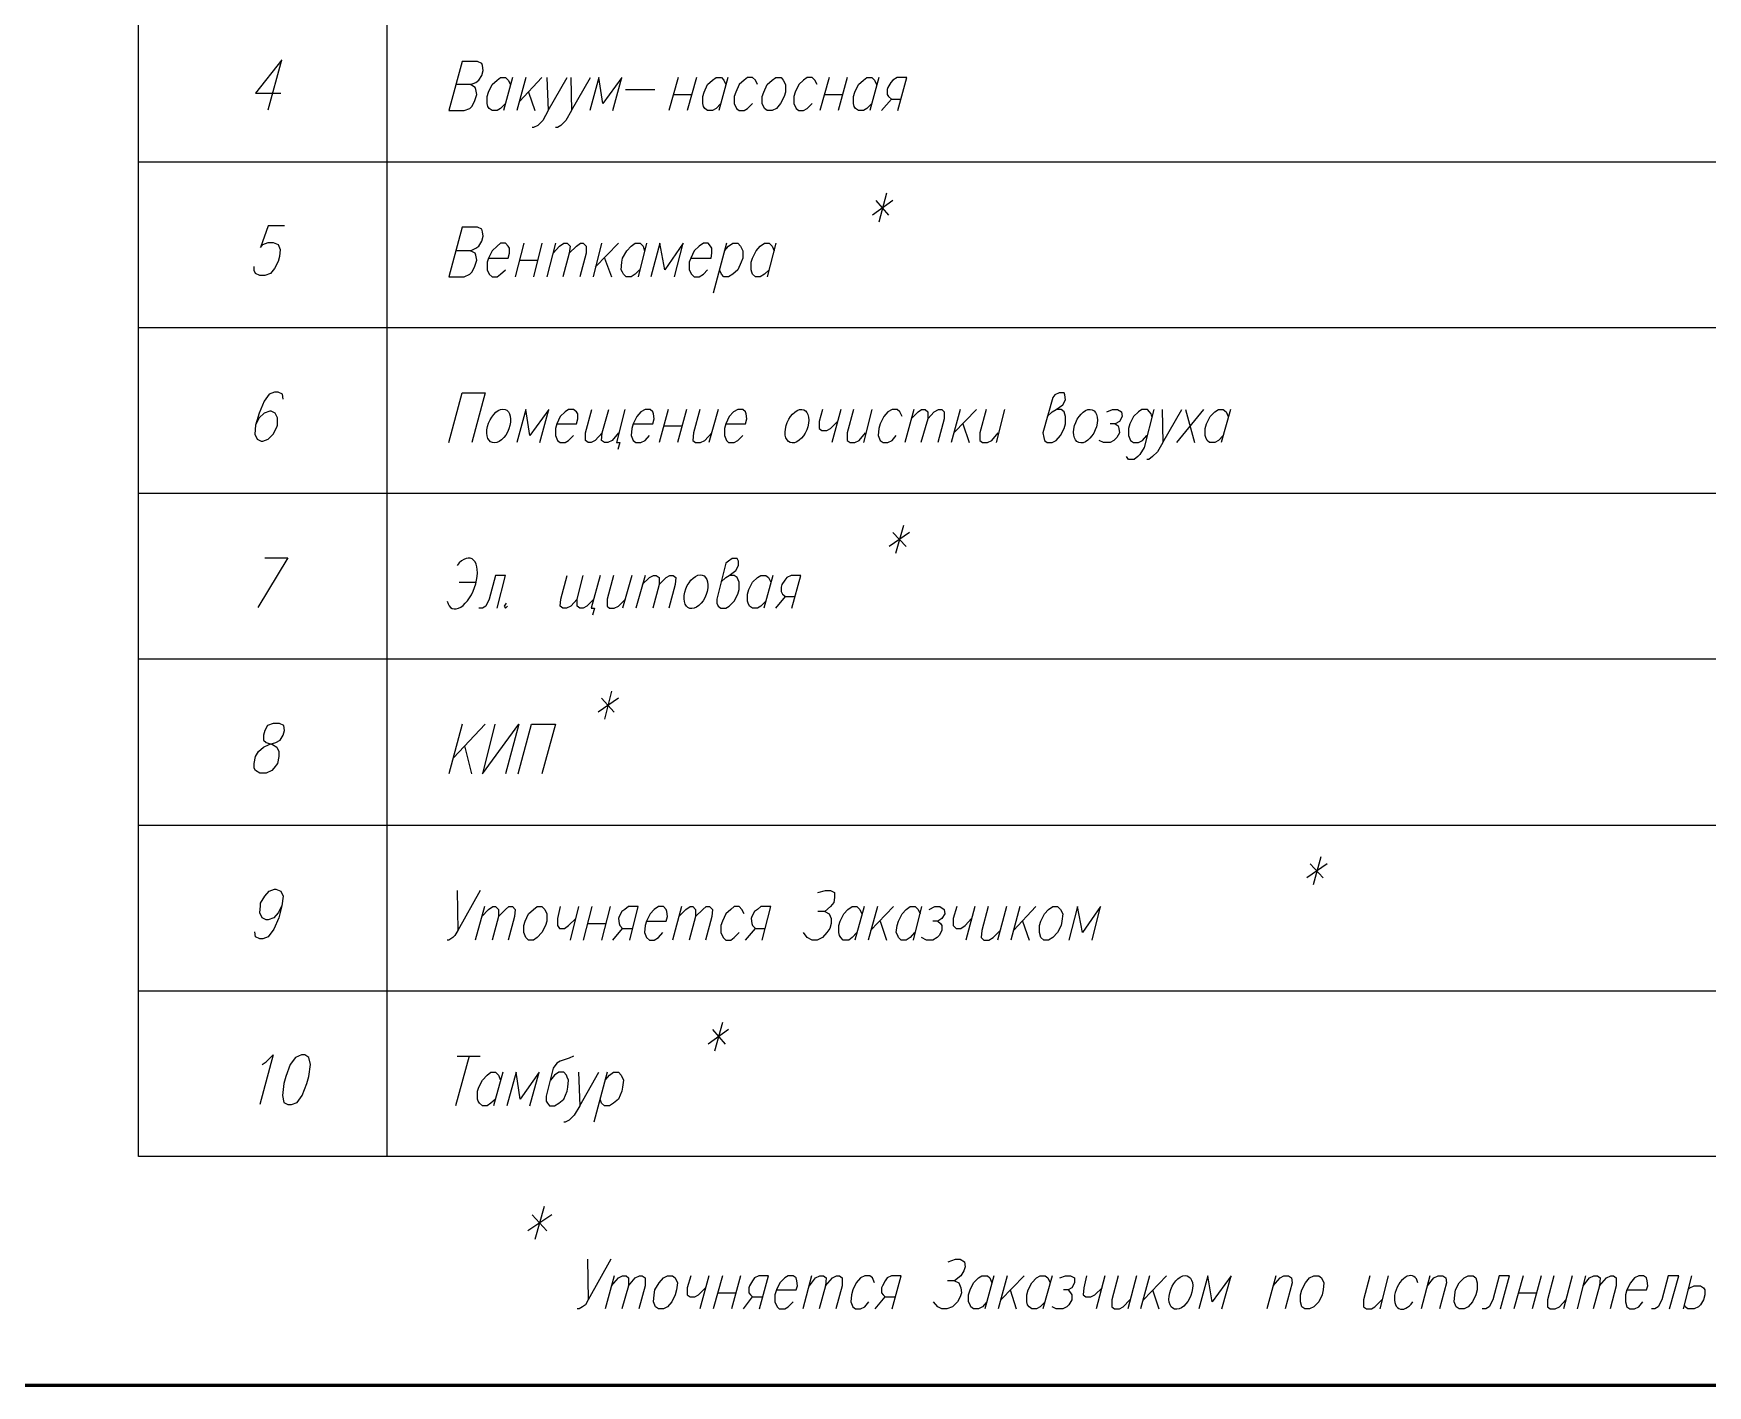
# Model space of a CAD drawing. Header units: millimetres. Extents: x 2185 to 8290, y 601 to 2456.
# Drawn here: x 4126.3 to 4249, y 1259 to 1358.1 of the extents above; entities that cross this region are included whole.
import ezdxf

# ---------------------------------------------------------------- set-up
doc = ezdxf.new("R2010")
doc.units = ezdxf.units.MM
doc.layers.add('PDF _НОВЫЙ', color=7, linetype='Continuous')
doc.layers.add('PDF _Спецификации', color=7, linetype='Continuous')

msp = doc.modelspace()

# ---------------------------------------------------------------- linework, layer by layer
at = {"color": 0, "lineweight": 60}
msp.add_line((4646.3, 1258.99), (3830.3, 1258.99), dxfattribs=at)
at = {"layer": 'PDF _НОВЫЙ', "lineweight": 25}
for points in [[(4143.51, 1352.46), (4144.49, 1356.11), (4142.58, 1353.69), (4144.43, 1353.69)], [(4158.32, 1354.31), (4158.73, 1354.46), (4158.94, 1354.62), (4159.15, 1354.98), (4159.25, 1355.34), (4159.2, 1355.7), (4159.15, 1355.85), (4158.84, 1356.01), (4157.71, 1356.01), (4156.73, 1352.4), (4157.86, 1352.4), (4158.27, 1352.56), (4158.43, 1352.71), (4158.63, 1353.07), (4158.79, 1353.59), (4158.73, 1353.95), (4158.68, 1354.1), (4158.32, 1354.31), (4157.24, 1354.31)], [(4160.89, 1352.92), (4160.53, 1352.56), (4160.28, 1352.4), (4159.92, 1352.4), (4159.71, 1352.56), (4159.61, 1352.71), (4159.56, 1352.92), (4159.56, 1353.43), (4159.66, 1353.74), (4159.92, 1354.31), (4160.28, 1354.62), (4160.53, 1354.82), (4160.89, 1354.82), (4161.1, 1354.62), (4161.25, 1354.31)], [(4161.41, 1354.82), (4160.74, 1352.4)], [(4162.39, 1354.82), (4161.72, 1352.4)], [(4163.57, 1354.82), (4161.92, 1353.07)], [(4163.93, 1354.82), (4164.03, 1352.4), (4165.42, 1354.82)], [(4165.68, 1354.82), (4165.73, 1352.4), (4167.12, 1354.82)], [(4168.76, 1352.4), (4169.43, 1354.82), (4168.04, 1352.92), (4167.74, 1354.82), (4167.07, 1352.4)], [(4173.55, 1354.82), (4172.88, 1352.4)], [(4174.89, 1354.82), (4174.22, 1352.4)], [(4176.69, 1352.92), (4176.33, 1352.56), (4176.07, 1352.4), (4175.71, 1352.4), (4175.5, 1352.56), (4175.4, 1352.71), (4175.35, 1352.92), (4175.35, 1353.43), (4175.45, 1353.74), (4175.71, 1354.31), (4176.07, 1354.62), (4176.33, 1354.82), (4176.74, 1354.82), (4176.89, 1354.62), (4177.05, 1354.31)], [(4177.2, 1354.82), (4176.53, 1352.4)], [(4179.36, 1354.31), (4179.21, 1354.62), (4179, 1354.82), (4178.64, 1354.82), (4178.38, 1354.62), (4178.02, 1354.31), (4177.77, 1353.74), (4177.66, 1353.43), (4177.66, 1352.92), (4177.82, 1352.56), (4178.02, 1352.4), (4178.38, 1352.4), (4178.64, 1352.56), (4179, 1352.92)], [(4183.73, 1354.31), (4183.58, 1354.62), (4183.37, 1354.82), (4183.01, 1354.82), (4182.75, 1354.62), (4182.39, 1354.31), (4182.14, 1353.74), (4182.03, 1353.43), (4182.03, 1352.92), (4182.19, 1352.56), (4182.39, 1352.4), (4182.75, 1352.4), (4183.01, 1352.56), (4183.37, 1352.92)], [(4184.61, 1354.82), (4183.94, 1352.4)], [(4185.94, 1354.82), (4185.28, 1352.4)], [(4187.74, 1352.92), (4187.38, 1352.56), (4187.13, 1352.4), (4186.77, 1352.4), (4186.56, 1352.56), (4186.46, 1352.71), (4186.41, 1352.92), (4186.41, 1353.43), (4186.51, 1353.74), (4186.77, 1354.31), (4187.13, 1354.62), (4187.38, 1354.82), (4187.74, 1354.82), (4187.95, 1354.62), (4188.1, 1354.31)], [(4188.26, 1354.82), (4187.59, 1352.4)], [(4189.65, 1352.4), (4190.32, 1354.82), (4189.6, 1354.82), (4189.29, 1354.62), (4189.13, 1354.46), (4188.93, 1354.1), (4188.88, 1353.95), (4188.88, 1353.59), (4188.98, 1353.43), (4189.18, 1353.23), (4189.9, 1353.23)], [(4162.59, 1353.74), (4163.05, 1352.4)], [(4169.69, 1353.95), (4171.85, 1353.95)], [(4173.24, 1353.59), (4174.58, 1353.59)], [(4184.3, 1353.59), (4185.64, 1353.59)], [(4164.03, 1352.4), (4163.62, 1351.68), (4163.26, 1351.32), (4162.95, 1351.17), (4162.85, 1351.17)], [(4165.73, 1352.4), (4165.32, 1351.68), (4164.96, 1351.32), (4164.7, 1351.17), (4164.55, 1351.17)], [(4188.46, 1352.4), (4189.18, 1353.23)], [(4188.82, 1346.34), (4188.26, 1344.23)], [(4189.29, 1345.82), (4187.8, 1344.74)], [(4188.05, 1345.82), (4188.98, 1344.74)], [(4144.69, 1343.97), (4143.51, 1343.97), (4142.94, 1342.37), (4143.1, 1342.58), (4143.51, 1342.73), (4143.87, 1342.73), (4144.23, 1342.58), (4144.38, 1342.22), (4144.33, 1341.71), (4144.23, 1341.35), (4143.97, 1340.83), (4143.66, 1340.47), (4143.25, 1340.32), (4142.89, 1340.32), (4142.58, 1340.47), (4142.48, 1340.68), (4142.48, 1340.99)], [(4158.32, 1342.12), (4158.73, 1342.32), (4158.94, 1342.48), (4159.15, 1342.84), (4159.25, 1343.2), (4159.2, 1343.51), (4159.15, 1343.71), (4158.84, 1343.87), (4157.71, 1343.87), (4156.73, 1340.21), (4157.86, 1340.21), (4158.27, 1340.42), (4158.43, 1340.57), (4158.63, 1340.93), (4158.79, 1341.45), (4158.73, 1341.81), (4158.68, 1341.96), (4158.32, 1342.12), (4157.24, 1342.12)], [(4159.66, 1341.6), (4161.1, 1341.6), (4161.2, 1341.96), (4161.2, 1342.32), (4161.1, 1342.48), (4160.89, 1342.68), (4160.53, 1342.68), (4160.28, 1342.48), (4159.92, 1342.12), (4159.66, 1341.6), (4159.56, 1341.29), (4159.56, 1340.73), (4159.71, 1340.42), (4159.92, 1340.21), (4160.28, 1340.21), (4160.53, 1340.42), (4160.89, 1340.73)], [(4162.23, 1342.68), (4161.61, 1340.21)], [(4163.57, 1342.68), (4162.95, 1340.21)], [(4164.55, 1342.68), (4163.93, 1340.21)], [(4164.39, 1341.96), (4164.85, 1342.48), (4165.16, 1342.68), (4165.42, 1342.68), (4165.63, 1342.48), (4165.57, 1341.96), (4165.11, 1340.21)], [(4165.57, 1341.96), (4166.09, 1342.48), (4166.4, 1342.68), (4166.6, 1342.68), (4166.81, 1342.48), (4166.81, 1341.96), (4166.35, 1340.21)], [(4167.94, 1342.68), (4167.32, 1340.21)], [(4169.18, 1342.68), (4167.48, 1340.93)], [(4170.72, 1340.73), (4170.41, 1340.42), (4170.1, 1340.21), (4169.74, 1340.21), (4169.54, 1340.42), (4169.48, 1340.57), (4169.38, 1340.73), (4169.43, 1341.29), (4169.48, 1341.6), (4169.79, 1342.12), (4170.1, 1342.48), (4170.41, 1342.68), (4170.77, 1342.68), (4170.98, 1342.48), (4171.08, 1342.12)], [(4171.23, 1342.68), (4170.62, 1340.21)], [(4173.29, 1340.21), (4173.91, 1342.68), (4172.57, 1340.73), (4172.21, 1342.68), (4171.54, 1340.21)], [(4174.47, 1341.6), (4175.97, 1341.6), (4176.02, 1341.96), (4176.02, 1342.32), (4175.91, 1342.48), (4175.76, 1342.68), (4175.4, 1342.68), (4175.09, 1342.48), (4174.73, 1342.12), (4174.47, 1341.6), (4174.37, 1341.29), (4174.37, 1340.73), (4174.52, 1340.42), (4174.73, 1340.21), (4175.09, 1340.21), (4175.4, 1340.42), (4175.71, 1340.73)], [(4177.1, 1342.68), (4176.12, 1339.03)], [(4176.94, 1342.12), (4177.25, 1342.48), (4177.56, 1342.68), (4177.92, 1342.68), (4178.13, 1342.48), (4178.28, 1342.12), (4178.28, 1341.6), (4178.18, 1341.29), (4177.92, 1340.73), (4177.56, 1340.42), (4177.25, 1340.21), (4176.89, 1340.21), (4176.74, 1340.42), (4176.58, 1340.73)], [(4180.23, 1340.73), (4179.87, 1340.42), (4179.57, 1340.21), (4179.21, 1340.21), (4179, 1340.42), (4178.95, 1340.57), (4178.9, 1340.73), (4178.9, 1341.29), (4179, 1341.6), (4179.26, 1342.12), (4179.57, 1342.48), (4179.87, 1342.68), (4180.23, 1342.68), (4180.44, 1342.48), (4180.59, 1342.12)], [(4180.7, 1342.68), (4180.08, 1340.21)], [(4161.92, 1341.45), (4163.26, 1341.45)], [(4168.15, 1341.6), (4168.66, 1340.21)], [(4144.59, 1331.26), (4144.54, 1331.62), (4144.23, 1331.78), (4143.97, 1331.78), (4143.56, 1331.62), (4143.2, 1331.11), (4142.84, 1330.24), (4142.58, 1329.36), (4142.53, 1328.69), (4142.69, 1328.33), (4142.99, 1328.18), (4143.1, 1328.18), (4143.51, 1328.33), (4143.87, 1328.69), (4144.13, 1329.21), (4144.18, 1329.36), (4144.18, 1329.88), (4144.02, 1330.24), (4143.71, 1330.39), (4143.61, 1330.39), (4143.2, 1330.24), (4142.84, 1329.88), (4142.58, 1329.36)], [(4156.73, 1328.08), (4157.71, 1331.73), (4159.4, 1331.73), (4158.43, 1328.08)], [(4200.6, 1329.98), (4200.96, 1330.34), (4201.27, 1330.49), (4201.74, 1330.85), (4201.94, 1331.21), (4201.89, 1331.57), (4201.84, 1331.73), (4201.48, 1331.73), (4201.17, 1331.57), (4201.01, 1331.37), (4200.29, 1328.8), (4200.35, 1328.44), (4200.4, 1328.23), (4200.6, 1328.08), (4200.96, 1328.08), (4201.27, 1328.23), (4201.58, 1328.59), (4201.84, 1329.1), (4201.94, 1329.46), (4201.94, 1329.98), (4201.84, 1330.34), (4201.63, 1330.49), (4201.27, 1330.49)], [(4163.41, 1328.08), (4164.08, 1330.49), (4162.69, 1328.59), (4162.39, 1330.49), (4161.72, 1328.08)], [(4164.65, 1329.46), (4166.09, 1329.46), (4166.19, 1329.82), (4166.19, 1330.18), (4166.09, 1330.34), (4165.88, 1330.49), (4165.52, 1330.49), (4165.27, 1330.34), (4164.91, 1329.98), (4164.65, 1329.46), (4164.55, 1329.1), (4164.55, 1328.59), (4164.7, 1328.23), (4164.91, 1328.08), (4165.27, 1328.08), (4165.52, 1328.23), (4165.88, 1328.59)], [(4167.99, 1328.8), (4167.48, 1328.23), (4167.17, 1328.08), (4166.96, 1328.08), (4166.76, 1328.23), (4166.76, 1328.8), (4167.22, 1330.49)], [(4169.18, 1328.8), (4168.71, 1328.23), (4168.4, 1328.08), (4168.15, 1328.08), (4167.94, 1328.23), (4167.99, 1328.8), (4168.46, 1330.49)], [(4169.64, 1330.49), (4169.02, 1328.08), (4169.28, 1328.08), (4169.12, 1327.56)], [(4170.26, 1329.46), (4171.7, 1329.46), (4171.8, 1329.82), (4171.75, 1330.18), (4171.7, 1330.34), (4171.49, 1330.49), (4171.13, 1330.49), (4170.82, 1330.34), (4170.51, 1329.98), (4170.26, 1329.46), (4170.15, 1329.1), (4170.1, 1328.59), (4170.26, 1328.23), (4170.46, 1328.08), (4170.82, 1328.08), (4171.13, 1328.23), (4171.44, 1328.59)], [(4172.83, 1330.49), (4172.16, 1328.08)], [(4174.16, 1330.49), (4173.5, 1328.08)], [(4175.14, 1330.49), (4174.68, 1328.8), (4174.63, 1328.23), (4174.83, 1328.08), (4175.19, 1328.08), (4175.5, 1328.23), (4176.02, 1328.8)], [(4176.48, 1330.49), (4175.81, 1328.08)], [(4177.05, 1329.46), (4178.49, 1329.46), (4178.59, 1329.82), (4178.54, 1330.18), (4178.49, 1330.34), (4178.28, 1330.49), (4177.92, 1330.49), (4177.61, 1330.34), (4177.3, 1329.98), (4177.05, 1329.46), (4176.94, 1329.1), (4176.94, 1328.59), (4177.1, 1328.23), (4177.25, 1328.08), (4177.66, 1328.08), (4177.92, 1328.23), (4178.28, 1328.59)], [(4184.14, 1330.49), (4183.89, 1329.62), (4183.89, 1329.1), (4184.09, 1328.95), (4184.45, 1328.95), (4184.71, 1329.1), (4185.22, 1329.62)], [(4185.48, 1330.49), (4184.81, 1328.08)], [(4186.41, 1330.49), (4185.94, 1328.8), (4185.94, 1328.23), (4186.15, 1328.08), (4186.51, 1328.08), (4186.82, 1328.23), (4187.28, 1328.8)], [(4187.74, 1330.49), (4187.13, 1328.08)], [(4189.96, 1329.98), (4189.8, 1330.34), (4189.6, 1330.49), (4189.24, 1330.49), (4188.93, 1330.34), (4188.62, 1329.98), (4188.36, 1329.46), (4188.26, 1329.1), (4188.21, 1328.59), (4188.36, 1328.23), (4188.57, 1328.08), (4188.93, 1328.08), (4189.24, 1328.23), (4189.54, 1328.59)], [(4190.83, 1330.49), (4190.16, 1328.08)], [(4190.62, 1329.82), (4191.14, 1330.34), (4191.4, 1330.49), (4191.65, 1330.49), (4191.86, 1330.34), (4191.86, 1329.82), (4191.34, 1328.08)], [(4191.86, 1329.82), (4192.32, 1330.34), (4192.63, 1330.49), (4192.89, 1330.49), (4193.04, 1330.34), (4193.04, 1329.82), (4192.58, 1328.08)], [(4194.23, 1330.49), (4193.56, 1328.08)], [(4195.41, 1330.49), (4193.76, 1328.8)], [(4196.13, 1330.49), (4195.67, 1328.8), (4195.67, 1328.23), (4195.87, 1328.08), (4196.23, 1328.08), (4196.54, 1328.23), (4197, 1328.8)], [(4197.47, 1330.49), (4196.85, 1328.08)], [(4204.98, 1330.34), (4205.39, 1330.49), (4205.75, 1330.49), (4206.06, 1330.34), (4206.11, 1329.98), (4205.9, 1329.62), (4205.59, 1329.46), (4205.23, 1329.46)], [(4208.42, 1330.49), (4207.7, 1327.72), (4207.39, 1327.2), (4207.24, 1327.05), (4206.98, 1326.84), (4206.57, 1326.84), (4206.42, 1327.05)], [(4208.27, 1329.98), (4208.22, 1330.18), (4208.11, 1330.34), (4207.96, 1330.49), (4207.55, 1330.49), (4207.29, 1330.34), (4206.93, 1329.98), (4206.67, 1329.46), (4206.57, 1329.1), (4206.57, 1328.59), (4206.72, 1328.23), (4206.93, 1328.08), (4207.29, 1328.08), (4207.6, 1328.23), (4207.91, 1328.59)], [(4209.04, 1330.49), (4209.09, 1328.08), (4210.48, 1330.49)], [(4212.07, 1330.49), (4210.07, 1328.08)], [(4210.74, 1330.49), (4211.41, 1328.08)], [(4213.51, 1328.59), (4213.15, 1328.23), (4212.9, 1328.08), (4212.49, 1328.08), (4212.33, 1328.23), (4212.23, 1328.44), (4212.18, 1328.59), (4212.18, 1329.1), (4212.28, 1329.46), (4212.54, 1329.98), (4212.9, 1330.34), (4213.15, 1330.49), (4213.51, 1330.49), (4213.72, 1330.34), (4213.87, 1329.98)], [(4214.03, 1330.49), (4213.36, 1328.08)], [(4172.52, 1329.31), (4173.86, 1329.31)], [(4194.43, 1329.46), (4194.89, 1328.08)], [(4205.59, 1329.46), (4205.8, 1329.31), (4205.85, 1329.1), (4205.9, 1328.8), (4205.7, 1328.44), (4205.49, 1328.23), (4205.23, 1328.08), (4204.72, 1328.08), (4204.41, 1328.23)], [(4209.09, 1328.08), (4208.68, 1327.41), (4208.32, 1327.05), (4208.06, 1326.84), (4207.91, 1326.84)], [(4190.06, 1322.01), (4189.49, 1319.95)], [(4190.52, 1321.49), (4189.03, 1320.46)], [(4189.29, 1321.49), (4190.26, 1320.46)], [(4143.25, 1319.64), (4144.95, 1319.64), (4142.74, 1315.99)], [(4176.69, 1317.84), (4177.05, 1318.2), (4177.3, 1318.35), (4177.77, 1318.71), (4177.97, 1319.07), (4177.97, 1319.38), (4177.87, 1319.59), (4177.51, 1319.59), (4177.25, 1319.38), (4177.05, 1319.23), (4176.38, 1316.6), (4176.38, 1316.3), (4176.48, 1316.09), (4176.69, 1315.94), (4177.05, 1315.94), (4177.3, 1316.09), (4177.66, 1316.45), (4177.92, 1316.96), (4178.02, 1317.32), (4178.02, 1317.84), (4177.87, 1318.2), (4177.66, 1318.35), (4177.3, 1318.35)], [(4160.28, 1315.94), (4160.89, 1318.35), (4160.17, 1318.35), (4159.71, 1316.6), (4159.45, 1316.09), (4159.2, 1315.94), (4158.94, 1315.94)], [(4166.14, 1316.6), (4165.68, 1316.09), (4165.37, 1315.94), (4165.11, 1315.94), (4164.91, 1316.09), (4164.96, 1316.6), (4165.42, 1318.35)], [(4167.38, 1316.6), (4166.86, 1316.09), (4166.6, 1315.94), (4166.35, 1315.94), (4166.14, 1316.09), (4166.14, 1316.6), (4166.6, 1318.35)], [(4167.84, 1318.35), (4167.17, 1315.94), (4167.43, 1315.94), (4167.27, 1315.42)], [(4168.82, 1318.35), (4168.35, 1316.6), (4168.35, 1316.09), (4168.51, 1315.94), (4168.87, 1315.94), (4169.18, 1316.09), (4169.69, 1316.6)], [(4170.15, 1318.35), (4169.48, 1315.94)], [(4171.13, 1318.35), (4170.46, 1315.94)], [(4170.92, 1317.68), (4171.44, 1318.2), (4171.75, 1318.35), (4171.95, 1318.35), (4172.16, 1318.2), (4172.16, 1317.68), (4171.7, 1315.94)], [(4172.16, 1317.68), (4172.67, 1318.2), (4172.93, 1318.35), (4173.19, 1318.35), (4173.39, 1318.2), (4173.34, 1317.68), (4172.88, 1315.94)], [(4179.98, 1316.45), (4179.62, 1316.09), (4179.36, 1315.94), (4179, 1315.94), (4178.79, 1316.09), (4178.69, 1316.3), (4178.64, 1316.45), (4178.64, 1316.96), (4178.74, 1317.32), (4179, 1317.84), (4179.36, 1318.2), (4179.62, 1318.35), (4179.98, 1318.35), (4180.18, 1318.2), (4180.34, 1317.84)], [(4180.49, 1318.35), (4179.82, 1315.94)], [(4181.88, 1315.94), (4182.55, 1318.35), (4181.83, 1318.35), (4181.52, 1318.2), (4181.37, 1317.99), (4181.16, 1317.68), (4181.11, 1317.48), (4181.11, 1317.17), (4181.21, 1316.96), (4181.42, 1316.81), (4182.14, 1316.81)], [(4157.5, 1317.84), (4158.73, 1317.84)], [(4180.7, 1315.94), (4181.42, 1316.81)], [(4160.95, 1316.3), (4160.79, 1316.09), (4160.89, 1315.94), (4161.05, 1316.09)], [(4169.18, 1309.35), (4167.68, 1308.32)], [(4167.94, 1309.35), (4168.87, 1308.32)], [(4168.66, 1309.87), (4168.15, 1307.81)], [(4157.71, 1307.45), (4156.73, 1303.8)], [(4159.4, 1307.45), (4157.09, 1304.98)], [(4160.12, 1307.45), (4159.2, 1303.8), (4161.87, 1307.45), (4160.89, 1303.8)], [(4161.82, 1303.8), (4162.8, 1307.45), (4164.55, 1307.45), (4163.57, 1303.8)], [(4158.43, 1303.8), (4157.91, 1305.85)], [(4221.13, 1297.21), (4219.64, 1296.18)], [(4219.89, 1297.21), (4220.82, 1296.18)], [(4220.66, 1297.73), (4220.1, 1295.67)], [(4144.49, 1294.13), (4144.23, 1293.61), (4143.92, 1293.25), (4143.51, 1293.1), (4143.35, 1293.1), (4143.05, 1293.25), (4142.89, 1293.61), (4142.94, 1294.13), (4142.94, 1294.33), (4143.25, 1294.85), (4143.56, 1295.21), (4143.97, 1295.36), (4144.07, 1295.36), (4144.43, 1295.21), (4144.59, 1294.85), (4144.49, 1294.13), (4144.28, 1293.25), (4143.92, 1292.43), (4143.51, 1291.86), (4143.1, 1291.71), (4142.89, 1291.71), (4142.58, 1291.86), (4142.53, 1292.22)], [(4159.04, 1295.26), (4157.4, 1292.33), (4157.19, 1291.97), (4157.04, 1291.81), (4156.73, 1291.61), (4156.62, 1291.61)], [(4157.35, 1295.26), (4157.4, 1292.33)], [(4183.78, 1295.1), (4184.35, 1295.26), (4184.71, 1295.26), (4185.02, 1295.1), (4185.02, 1294.74), (4184.97, 1294.38), (4184.71, 1294.08), (4184.3, 1293.72), (4184.61, 1293.56), (4184.76, 1293.2), (4184.76, 1292.84), (4184.66, 1292.48), (4184.45, 1292.17), (4184.14, 1291.81), (4183.73, 1291.61), (4183.37, 1291.61), (4183.01, 1291.81), (4182.75, 1292.17)], [(4159.35, 1294.08), (4158.68, 1291.61)], [(4159.15, 1293.36), (4159.66, 1293.87), (4159.97, 1294.08), (4160.17, 1294.08), (4160.38, 1293.87), (4160.38, 1293.36), (4159.92, 1291.61)], [(4160.38, 1293.36), (4160.89, 1293.87), (4161.15, 1294.08), (4161.41, 1294.08), (4161.61, 1293.87), (4161.56, 1293.36), (4161.1, 1291.61)], [(4164.91, 1294.08), (4164.7, 1293.2), (4164.7, 1292.69), (4164.85, 1292.48), (4165.21, 1292.48), (4165.52, 1292.69), (4166.04, 1293.2)], [(4166.24, 1294.08), (4165.63, 1291.61)], [(4167.22, 1294.08), (4166.6, 1291.61)], [(4168.56, 1294.08), (4167.94, 1291.61)], [(4170, 1291.61), (4170.62, 1294.08), (4169.9, 1294.08), (4169.64, 1293.87), (4169.43, 1293.72), (4169.23, 1293.36), (4169.18, 1293.2), (4169.23, 1292.84), (4169.28, 1292.69), (4169.48, 1292.48), (4170.2, 1292.48)], [(4171.23, 1293), (4172.67, 1293), (4172.78, 1293.36), (4172.72, 1293.72), (4172.67, 1293.87), (4172.47, 1294.08), (4172.11, 1294.08), (4171.8, 1293.87), (4171.49, 1293.56), (4171.23, 1293), (4171.13, 1292.69), (4171.08, 1292.17), (4171.23, 1291.81), (4171.44, 1291.61), (4171.8, 1291.61), (4172.11, 1291.81), (4172.42, 1292.17)], [(4173.8, 1294.08), (4173.14, 1291.61)], [(4173.6, 1293.36), (4174.11, 1293.87), (4174.42, 1294.08), (4174.63, 1294.08), (4174.83, 1293.87), (4174.83, 1293.36), (4174.37, 1291.61)], [(4174.83, 1293.36), (4175.35, 1293.87), (4175.61, 1294.08), (4175.86, 1294.08), (4176.07, 1293.87), (4176.02, 1293.36), (4175.55, 1291.61)], [(4178.38, 1293.56), (4178.23, 1293.87), (4178.02, 1294.08), (4177.66, 1294.08), (4177.41, 1293.87), (4177.05, 1293.56), (4176.79, 1293), (4176.69, 1292.69), (4176.69, 1292.17), (4176.84, 1291.81), (4177.05, 1291.61), (4177.41, 1291.61), (4177.66, 1291.81), (4178.02, 1292.17)], [(4179.72, 1291.61), (4180.34, 1294.08), (4179.62, 1294.08), (4179.36, 1293.87), (4179.15, 1293.72), (4178.95, 1293.36), (4178.9, 1293.2), (4178.95, 1292.84), (4179, 1292.69), (4179.21, 1292.48), (4179.93, 1292.48)], [(4184.3, 1293.72), (4183.78, 1293.72)], [(4186.66, 1292.17), (4186.3, 1291.81), (4186.05, 1291.61), (4185.64, 1291.61), (4185.48, 1291.81), (4185.38, 1291.97), (4185.33, 1292.17), (4185.33, 1292.69), (4185.43, 1293), (4185.69, 1293.56), (4186, 1293.87), (4186.3, 1294.08), (4186.66, 1294.08), (4186.87, 1293.87), (4187.02, 1293.56)], [(4187.18, 1294.08), (4186.51, 1291.61)], [(4188.16, 1294.08), (4187.49, 1291.61)], [(4189.34, 1294.08), (4187.64, 1292.33)], [(4190.88, 1292.17), (4190.57, 1291.81), (4190.26, 1291.61), (4189.9, 1291.61), (4189.7, 1291.81), (4189.65, 1291.97), (4189.54, 1292.17), (4189.6, 1292.69), (4189.7, 1293), (4189.96, 1293.56), (4190.26, 1293.87), (4190.57, 1294.08), (4190.93, 1294.08), (4191.14, 1293.87), (4191.29, 1293.56)], [(4191.4, 1294.08), (4190.78, 1291.61)], [(4191.96, 1293.87), (4192.37, 1294.08), (4192.73, 1294.08), (4193.04, 1293.87), (4193.09, 1293.56), (4192.89, 1293.2), (4192.58, 1293), (4192.22, 1293)], [(4193.97, 1294.08), (4193.71, 1293.2), (4193.71, 1292.69), (4193.92, 1292.48), (4194.28, 1292.48), (4194.59, 1292.69), (4195.05, 1293.2)], [(4195.31, 1294.08), (4194.64, 1291.61)], [(4196.28, 1294.08), (4195.82, 1292.33), (4195.77, 1291.81), (4195.97, 1291.61), (4196.33, 1291.61), (4196.64, 1291.81), (4197.16, 1292.33)], [(4197.62, 1294.08), (4196.95, 1291.61)], [(4198.6, 1294.08), (4197.93, 1291.61)], [(4199.78, 1294.08), (4198.13, 1292.33)], [(4203.9, 1291.61), (4204.51, 1294.08), (4203.18, 1292.17), (4202.82, 1294.08), (4202.2, 1291.61)], [(4166.91, 1292.84), (4168.25, 1292.84)], [(4168.76, 1291.61), (4169.48, 1292.48)], [(4178.49, 1291.61), (4179.21, 1292.48)], [(4188.36, 1293), (4188.82, 1291.61)], [(4192.58, 1293), (4192.79, 1292.84), (4192.89, 1292.69), (4192.89, 1292.33), (4192.68, 1291.97), (4192.53, 1291.81), (4192.22, 1291.61), (4191.76, 1291.61), (4191.4, 1291.81)], [(4198.8, 1293), (4199.27, 1291.61)], [(4177.25, 1285.07), (4175.76, 1283.99)], [(4176.07, 1285.07), (4176.99, 1283.99)], [(4176.79, 1285.59), (4176.22, 1283.48)], [(4143.05, 1282.5), (4143.35, 1282.71), (4143.87, 1283.22), (4142.89, 1279.57)], [(4158.22, 1283.12), (4157.24, 1279.47)], [(4157.35, 1283.12), (4159.04, 1283.12)], [(4165.88, 1283.12), (4165.57, 1282.97), (4164.91, 1282.76), (4164.65, 1282.6), (4164.39, 1282.24), (4163.88, 1280.19), (4163.88, 1279.83), (4163.98, 1279.67), (4164.13, 1279.47), (4164.49, 1279.47), (4164.8, 1279.67), (4165.16, 1279.98), (4165.42, 1280.55), (4165.47, 1280.86), (4165.52, 1281.37), (4165.42, 1281.58), (4165.37, 1281.73), (4165.16, 1281.94), (4164.8, 1281.94), (4164.49, 1281.73), (4164.19, 1281.37)], [(4160.17, 1279.98), (4159.81, 1279.67), (4159.56, 1279.47), (4159.2, 1279.47), (4158.99, 1279.67), (4158.89, 1279.83), (4158.84, 1279.98), (4158.84, 1280.55), (4158.94, 1280.86), (4159.2, 1281.37), (4159.56, 1281.73), (4159.81, 1281.94), (4160.17, 1281.94), (4160.38, 1281.73), (4160.53, 1281.37)], [(4160.69, 1281.94), (4160.02, 1279.47)], [(4162.69, 1279.47), (4163.36, 1281.94), (4161.97, 1279.98), (4161.67, 1281.94), (4161, 1279.47)], [(4166.24, 1281.94), (4166.35, 1279.47), (4167.74, 1281.94)], [(4168.35, 1281.94), (4167.38, 1278.28)], [(4168.2, 1281.37), (4168.51, 1281.73), (4168.82, 1281.94), (4169.18, 1281.94), (4169.38, 1281.73), (4169.54, 1281.37), (4169.48, 1280.86), (4169.43, 1280.55), (4169.18, 1279.98), (4168.82, 1279.67), (4168.51, 1279.47), (4168.15, 1279.47), (4167.94, 1279.67), (4167.84, 1279.98)], [(4166.35, 1279.47), (4165.94, 1278.8), (4165.57, 1278.44), (4165.27, 1278.28), (4165.16, 1278.28)], [(4164.29, 1271.49), (4162.54, 1270.31)], [(4162.85, 1271.49), (4163.93, 1270.31)], [(4163.72, 1272.11), (4163.05, 1269.69)], [(4168.61, 1268.25), (4166.96, 1265.27), (4166.76, 1264.91), (4166.55, 1264.76), (4166.3, 1264.6), (4166.14, 1264.6)], [(4166.91, 1268.25), (4166.96, 1265.27)], [(4193.35, 1268.05), (4193.87, 1268.25), (4194.23, 1268.25), (4194.53, 1268.05), (4194.59, 1267.69), (4194.48, 1267.38), (4194.28, 1267.02), (4193.81, 1266.66), (4194.12, 1266.51), (4194.28, 1266.15), (4194.33, 1265.79), (4194.23, 1265.48), (4194.02, 1265.12), (4193.66, 1264.76), (4193.25, 1264.6), (4192.89, 1264.6), (4192.58, 1264.76), (4192.27, 1265.12)], [(4168.87, 1267.02), (4168.2, 1264.6)], [(4168.66, 1266.3), (4169.18, 1266.87), (4169.48, 1267.02), (4169.74, 1267.02), (4169.9, 1266.87), (4169.9, 1266.3), (4169.43, 1264.6)], [(4169.9, 1266.3), (4170.41, 1266.87), (4170.72, 1267.02), (4170.92, 1267.02), (4171.13, 1266.87), (4171.13, 1266.3), (4170.67, 1264.6)], [(4174.47, 1267.02), (4174.22, 1266.15), (4174.22, 1265.63), (4174.42, 1265.48), (4174.78, 1265.48), (4175.04, 1265.63), (4175.55, 1266.15)], [(4175.81, 1267.02), (4175.14, 1264.6)], [(4176.79, 1267.02), (4176.12, 1264.6)], [(4178.13, 1267.02), (4177.46, 1264.6)], [(4179.51, 1264.6), (4180.18, 1267.02), (4179.46, 1267.02), (4179.15, 1266.87), (4179, 1266.66), (4178.79, 1266.3), (4178.74, 1266.15), (4178.74, 1265.79), (4178.85, 1265.63), (4179, 1265.48), (4179.77, 1265.48)], [(4180.75, 1265.99), (4182.19, 1265.99), (4182.29, 1266.3), (4182.24, 1266.66), (4182.19, 1266.87), (4181.98, 1267.02), (4181.62, 1267.02), (4181.37, 1266.87), (4181.01, 1266.51), (4180.75, 1265.99), (4180.65, 1265.63), (4180.65, 1265.12), (4180.8, 1264.76), (4180.95, 1264.6), (4181.37, 1264.6), (4181.62, 1264.76), (4181.98, 1265.12)], [(4183.32, 1267.02), (4182.7, 1264.6)], [(4183.17, 1266.3), (4183.63, 1266.87), (4183.94, 1267.02), (4184.2, 1267.02), (4184.4, 1266.87), (4184.35, 1266.3), (4183.89, 1264.6)], [(4184.35, 1266.3), (4184.86, 1266.87), (4185.17, 1267.02), (4185.38, 1267.02), (4185.58, 1266.87), (4185.58, 1266.3), (4185.12, 1264.6)], [(4187.95, 1266.51), (4187.8, 1266.87), (4187.59, 1267.02), (4187.23, 1267.02), (4186.92, 1266.87), (4186.61, 1266.51), (4186.36, 1265.99), (4186.25, 1265.63), (4186.2, 1265.12), (4186.36, 1264.76), (4186.56, 1264.6), (4186.92, 1264.6), (4187.23, 1264.76), (4187.54, 1265.12)], [(4189.24, 1264.6), (4189.9, 1267.02), (4189.18, 1267.02), (4188.88, 1266.87), (4188.72, 1266.66), (4188.52, 1266.3), (4188.46, 1266.15), (4188.46, 1265.79), (4188.57, 1265.63), (4188.72, 1265.48), (4189.49, 1265.48)], [(4193.81, 1266.66), (4193.3, 1266.66)], [(4196.18, 1265.12), (4195.87, 1264.76), (4195.56, 1264.6), (4195.2, 1264.6), (4195, 1264.76), (4194.95, 1264.91), (4194.84, 1265.12), (4194.84, 1265.63), (4194.95, 1265.99), (4195.2, 1266.51), (4195.56, 1266.87), (4195.82, 1267.02), (4196.23, 1267.02), (4196.39, 1266.87), (4196.54, 1266.51)], [(4196.69, 1267.02), (4196.03, 1264.6)], [(4197.67, 1267.02), (4197, 1264.6)], [(4198.91, 1267.02), (4197.21, 1265.27)], [(4200.45, 1265.12), (4200.09, 1264.76), (4199.83, 1264.6), (4199.47, 1264.6), (4199.27, 1264.76), (4199.16, 1264.91), (4199.11, 1265.12), (4199.11, 1265.63), (4199.21, 1265.99), (4199.47, 1266.51), (4199.83, 1266.87), (4200.09, 1267.02), (4200.45, 1267.02), (4200.65, 1266.87), (4200.81, 1266.51)], [(4200.96, 1267.02), (4200.29, 1264.6)], [(4201.53, 1266.87), (4201.94, 1267.02), (4202.3, 1267.02), (4202.61, 1266.87), (4202.61, 1266.51), (4202.4, 1266.15), (4202.15, 1265.99), (4201.79, 1265.99)], [(4203.48, 1267.02), (4203.28, 1266.15), (4203.23, 1265.63), (4203.43, 1265.48), (4203.79, 1265.48), (4204.1, 1265.63), (4204.62, 1266.15)], [(4204.82, 1267.02), (4204.2, 1264.6)], [(4205.8, 1267.02), (4205.34, 1265.27), (4205.34, 1264.76), (4205.54, 1264.6), (4205.9, 1264.6), (4206.16, 1264.76), (4206.67, 1265.27)], [(4207.14, 1267.02), (4206.52, 1264.6)], [(4208.11, 1267.02), (4207.44, 1264.6)], [(4209.35, 1267.02), (4207.65, 1265.27)], [(4213.41, 1264.6), (4214.08, 1267.02), (4212.69, 1265.12), (4212.38, 1267.02), (4211.71, 1264.6)], [(4217.37, 1267.02), (4216.7, 1264.6)], [(4217.17, 1266.3), (4217.68, 1266.87), (4217.94, 1267.02), (4218.3, 1267.02), (4218.5, 1266.87), (4218.55, 1266.51), (4218.04, 1264.6)], [(4224.26, 1267.02), (4223.8, 1265.27), (4223.8, 1264.76), (4224.01, 1264.6), (4224.37, 1264.6), (4224.62, 1264.76), (4225.14, 1265.27)], [(4225.6, 1267.02), (4224.98, 1264.6)], [(4228.64, 1267.02), (4228.02, 1264.6)], [(4228.48, 1266.3), (4228.95, 1266.87), (4229.25, 1267.02), (4229.61, 1267.02), (4229.82, 1266.87), (4229.87, 1266.51), (4229.36, 1264.6)], [(4233.83, 1264.6), (4234.5, 1267.02), (4233.73, 1267.02), (4233.27, 1265.27), (4233.01, 1264.76), (4232.75, 1264.6), (4232.49, 1264.6)], [(4235.48, 1267.02), (4234.81, 1264.6)], [(4236.81, 1267.02), (4236.15, 1264.6)], [(4237.74, 1267.02), (4237.28, 1265.27), (4237.28, 1264.76), (4237.48, 1264.6), (4237.84, 1264.6), (4238.15, 1264.76), (4238.62, 1265.27)], [(4239.08, 1267.02), (4238.46, 1264.6)], [(4240.06, 1267.02), (4239.44, 1264.6)], [(4239.9, 1266.3), (4240.36, 1266.87), (4240.67, 1267.02), (4240.93, 1267.02), (4241.14, 1266.87), (4241.08, 1266.3), (4240.62, 1264.6)], [(4241.08, 1266.3), (4241.6, 1266.87), (4241.91, 1267.02), (4242.11, 1267.02), (4242.32, 1266.87), (4242.32, 1266.3), (4241.86, 1264.6)], [(4243.09, 1265.99), (4244.53, 1265.99), (4244.63, 1266.3), (4244.58, 1266.66), (4244.53, 1266.87), (4244.32, 1267.02), (4243.96, 1267.02), (4243.66, 1266.87), (4243.35, 1266.51), (4243.09, 1265.99), (4242.99, 1265.63), (4242.99, 1265.12), (4243.09, 1264.76), (4243.3, 1264.6), (4243.66, 1264.6), (4243.96, 1264.76), (4244.27, 1265.12)], [(4246.23, 1264.6), (4246.9, 1267.02), (4246.12, 1267.02), (4245.66, 1265.27), (4245.4, 1264.76), (4245.15, 1264.6), (4244.89, 1264.6)], [(4247.82, 1267.02), (4247.21, 1264.6)], [(4176.43, 1265.79), (4177.77, 1265.79)], [(4178.33, 1264.6), (4179, 1265.48)], [(4188, 1264.6), (4188.72, 1265.48)], [(4197.88, 1265.99), (4198.34, 1264.6)], [(4202.15, 1265.99), (4202.3, 1265.79), (4202.4, 1265.63), (4202.4, 1265.27), (4202.2, 1264.91), (4202.04, 1264.76), (4201.74, 1264.6), (4201.27, 1264.6), (4200.96, 1264.76)], [(4208.32, 1265.99), (4208.78, 1264.6)], [(4235.12, 1265.79), (4236.45, 1265.79)], [(4247.57, 1265.99), (4247.72, 1266.15), (4248.03, 1266.3), (4248.39, 1266.3), (4248.49, 1266.3), (4248.7, 1266.15), (4248.8, 1265.99), (4248.8, 1265.63), (4248.7, 1265.27), (4248.49, 1264.91), (4248.34, 1264.76), (4248.03, 1264.6), (4247.57, 1264.6), (4247.36, 1264.76), (4247.31, 1264.91)]]:
    msp.add_lwpolyline(points, dxfattribs=at)
for points in [[(4180.7, 1354.82), (4181.11, 1354.82), (4181.26, 1354.62), (4181.42, 1354.31), (4181.42, 1353.74), (4181.31, 1353.43), (4181.06, 1352.92), (4180.75, 1352.56), (4180.44, 1352.4), (4180.08, 1352.4), (4179.87, 1352.56), (4179.72, 1352.92), (4179.72, 1353.43), (4179.82, 1353.74), (4180.08, 1354.31), (4180.44, 1354.62)], [(4143.87, 1307.5), (4143.46, 1307.35), (4143.25, 1306.99), (4143.15, 1306.63), (4143.15, 1306.27), (4143.35, 1306.11), (4143.82, 1305.96), (4144.13, 1305.75), (4144.28, 1305.44), (4144.28, 1305.08), (4144.18, 1304.57), (4143.92, 1304.21), (4143.77, 1304.05), (4143.35, 1303.85), (4142.89, 1303.85), (4142.58, 1304.05), (4142.48, 1304.21), (4142.48, 1304.57), (4142.58, 1305.08), (4142.79, 1305.44), (4143.15, 1305.75), (4143.56, 1305.96), (4144.07, 1306.11), (4144.38, 1306.27), (4144.59, 1306.63), (4144.69, 1306.99), (4144.64, 1307.35), (4144.33, 1307.5)], [(4163.21, 1294.08), (4163.57, 1294.08), (4163.77, 1293.87), (4163.93, 1293.56), (4163.93, 1293), (4163.83, 1292.69), (4163.57, 1292.17), (4163.21, 1291.81), (4162.95, 1291.61), (4162.59, 1291.61), (4162.39, 1291.81), (4162.23, 1292.17), (4162.23, 1292.69), (4162.33, 1293), (4162.59, 1293.56), (4162.95, 1293.87)], [(4201.01, 1294.08), (4201.37, 1294.08), (4201.58, 1293.87), (4201.74, 1293.56), (4201.68, 1293), (4201.63, 1292.69), (4201.37, 1292.17), (4201.01, 1291.81), (4200.71, 1291.61), (4200.35, 1291.61), (4200.14, 1291.81), (4200.04, 1292.17), (4200.04, 1292.69), (4200.14, 1293), (4200.4, 1293.56), (4200.71, 1293.87)], [(4145.93, 1283.22), (4145.51, 1283.02), (4145.1, 1282.5), (4144.79, 1281.63), (4144.64, 1281.11), (4144.54, 1280.24), (4144.64, 1279.72), (4144.95, 1279.57), (4145.21, 1279.57), (4145.62, 1279.72), (4145.98, 1280.24), (4146.34, 1281.11), (4146.49, 1281.63), (4146.59, 1282.5), (4146.49, 1283.02), (4146.18, 1283.22)], [(4172.78, 1267.02), (4173.14, 1267.02), (4173.34, 1266.87), (4173.5, 1266.51), (4173.44, 1265.99), (4173.34, 1265.63), (4173.08, 1265.12), (4172.78, 1264.76), (4172.47, 1264.6), (4172.11, 1264.6), (4171.9, 1264.76), (4171.75, 1265.12), (4171.8, 1265.63), (4171.85, 1265.99), (4172.16, 1266.51), (4172.47, 1266.87)], [(4220.15, 1267.02), (4220.51, 1267.02), (4220.72, 1266.87), (4220.87, 1266.51), (4220.82, 1265.99), (4220.77, 1265.63), (4220.51, 1265.12), (4220.15, 1264.76), (4219.84, 1264.6), (4219.48, 1264.6), (4219.27, 1264.76), (4219.17, 1265.12), (4219.17, 1265.63), (4219.27, 1265.99), (4219.53, 1266.51), (4219.84, 1266.87)], [(4231.47, 1267.02), (4231.83, 1267.02), (4232.03, 1266.87), (4232.13, 1266.51), (4232.13, 1265.99), (4232.03, 1265.63), (4231.77, 1265.12), (4231.47, 1264.76), (4231.16, 1264.6), (4230.8, 1264.6), (4230.59, 1264.76), (4230.44, 1265.12), (4230.49, 1265.63), (4230.54, 1265.99), (4230.8, 1266.51), (4231.16, 1266.87)]]:
    msp.add_lwpolyline(points, close=True, dxfattribs=at)
for centre, major_axis, ratio, start_param, end_param in [((4160.4, 1329.29), (0.51, 1.2), 0.589085, 0.469595, 6.75278), ((4182.26, 1329.28), (0.51, 1.19), 0.590817, 0.4187233924041304, 6.701908699583716), ((4203.41, 1329.28), (0.51, 1.19), 0.590817, 0.4187234297136673, 6.701908736893253), ((4157.7, 1317.75), (0.68, 1.83), 0.496846, 2.523877, 7.243784), ((4174.86, 1317.15), (0.51, 1.2), 0.589085, 0.469595, 6.75278), ((4210.4, 1265.81), (0.51, 1.2), 0.589085, 0.469595, 6.75278), ((4226.92, 1265.81), (0.51, 1.2), 0.588119, 5.560953, 10.646591)]:
    msp.add_ellipse(centre, major_axis=major_axis, ratio=ratio, start_param=start_param, end_param=end_param, dxfattribs=at)
at = {"layer": 'PDF _Спецификации', "lineweight": 25}
msp.add_lwpolyline([(4361.55, 1275.76), (4133.99, 1275.76), (4133.99, 1440.98), (4361.55, 1440.98)], close=True, dxfattribs=at)
for points in [[(4152.2, 1440.98), (4152.2, 1275.76)], [(4133.99, 1348.65), (4361.55, 1348.65)], [(4133.99, 1336.51), (4361.55, 1336.51)], [(4133.99, 1324.37), (4361.55, 1324.37)], [(4133.99, 1312.23), (4361.55, 1312.23)], [(4133.99, 1300.04), (4361.55, 1300.04)], [(4133.99, 1287.9), (4361.55, 1287.9)]]:
    msp.add_lwpolyline(points, dxfattribs=at)

doc.saveas('drawing.dxf')
